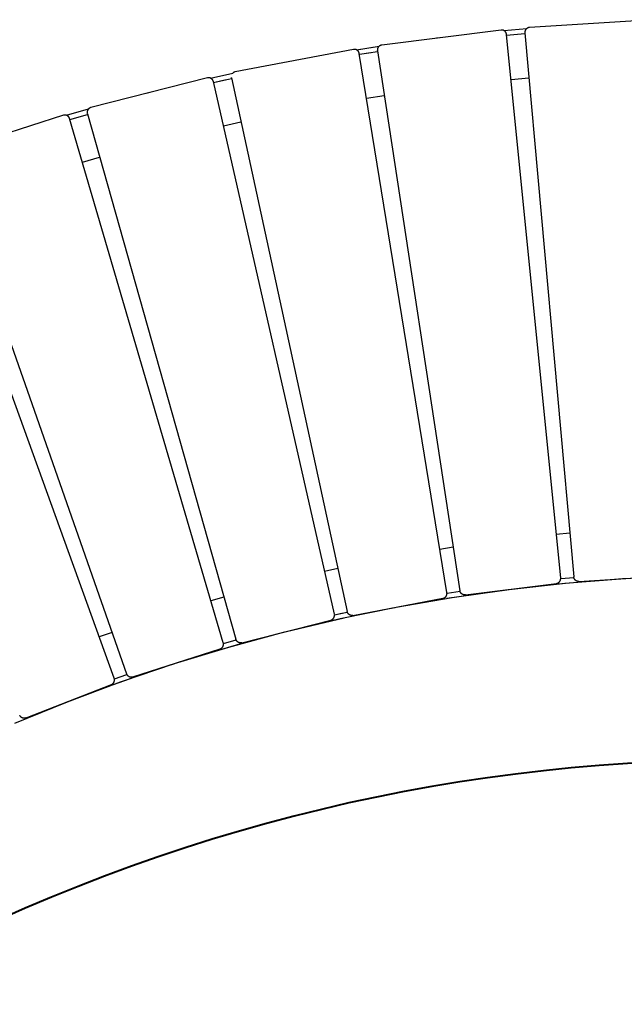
# Model space of a CAD drawing. Header units: inches. Extents: x -6 to 195, y -3 to 126.
# Drawn here: x 19.73 to 38.99, y 41.59 to 73.28 of the extents above; entities that cross this region are included whole.
import ezdxf

# ---------------------------------------------------------------- set-up
doc = ezdxf.new("R2010")
doc.units = ezdxf.units.IN
doc.layers.add('ZANO_R', color=7, linetype='Continuous', lineweight=0)
doc.layers.add('ZANO_W', color=1, linetype='Continuous', lineweight=0)
doc.styles.get("Standard").update_dxf_attribs({"font": 'arial.ttf'})
doc.dimstyles.new('amerykanie', dxfattribs={"dimtxt": 50, "dimasz": 50, "dimexe": 0.5, "dimexo": 0.5, "dimgap": 1, "dimtad": 1, "dimdec": 0, "dimzin": 0, "dimlunit": 5, "dimtxsty": 'Standard', "dimcen": 0.09, "dimclrd": 1, "dimclre": 1, "dimclrt": 1, "dimazin": 0, "dimtfac": 1, "dimtdec": 0, "dimtmove": 0, "dimatfit": 3, "dimfxl": 1, "dimtzin": 0, "dimarcsym": 1})

# ---------------------------------------------------------------- blocks, each defined once
blk = doc.blocks.new('*D380')
at = {"layer": 'ZANO_W', "color": 1, "lineweight": -2}
for p, q in [((11.478, 46.56), (14.337, 41.605)), ((73.856, 46.547), (70.995, 41.593))]:
    blk.add_line(p, q, dxfattribs=at)
blk.add_arc((42.655, -7.468), 57.158, 60.9899, 118.985, dxfattribs=at)
at = {"layer": 'ZANO_W', "color": 1}
for points in [[(14.876, 42.676), (15.04, 42.386), (14.087, 42.039)], [(70.293, 42.374), (70.457, 42.664), (71.245, 42.026)]]:
    blk.add_solid(points, dxfattribs=at)
at = {"layer": 'ZANO_W', "color": 1, "insert": (42.668, 51.03), "char_height": 1.625, "attachment_point": 5, "rotation": 359.9875}
blk.add_mtext("60%%d0'", dxfattribs=at)

msp = doc.modelspace()

# ---------------------------------------------------------------- linework, layer by layer
at = {"layer": 'ZANO_R'}
for p, q in [((39.79545, 73.27725), (35.97029, 73.03409)), ((35.06364, 72.95278), (31.26088, 72.47323)), ((35.06899, 72.95337), (35.06364, 72.95278)), ((35.07435, 72.95376), (35.06899, 72.95337)), ((35.07973, 72.95398), (35.07435, 72.95376)), ((35.0851, 72.95401), (35.07973, 72.95398)), ((35.09048, 72.95386), (35.0851, 72.95401)), ((35.09585, 72.95352), (35.09048, 72.95386)), ((35.1012, 72.95301), (35.09585, 72.95352)), ((35.10653, 72.95231), (35.1012, 72.95301)), ((35.11183, 72.95142), (35.10653, 72.95231)), ((35.1171, 72.95036), (35.11183, 72.95142)), ((35.12234, 72.94912), (35.1171, 72.95036)), ((35.12752, 72.9477), (35.12234, 72.94912)), ((35.13266, 72.9461), (35.12752, 72.9477)), ((35.13774, 72.94433), (35.13266, 72.9461)), ((35.14275, 72.94239), (35.13774, 72.94433)), ((35.14769, 72.94028), (35.14275, 72.94239)), ((35.15256, 72.93799), (35.14769, 72.94028)), ((35.15735, 72.93555), (35.15256, 72.93799)), ((35.15674, 72.93601), (35.88784, 73.00454)), ((35.15674, 72.93601), (35.88785, 73.00454)), ((35.16206, 72.93294), (35.15735, 72.93555)), ((35.16667, 72.93017), (35.16206, 72.93294)), ((35.17118, 72.92725), (35.16667, 72.93017)), ((35.17559, 72.92418), (35.17118, 72.92725)), ((35.1799, 72.92095), (35.17559, 72.92418)), ((35.18409, 72.91759), (35.1799, 72.92095)), ((35.18816, 72.91408), (35.18409, 72.91759)), ((35.19211, 72.91043), (35.18816, 72.91408)), ((35.19594, 72.90665), (35.19211, 72.91043)), ((35.19963, 72.90274), (35.19594, 72.90665)), ((35.20319, 72.89871), (35.19963, 72.90274)), ((35.20661, 72.89456), (35.20319, 72.89871)), ((35.20988, 72.89029), (35.20661, 72.89456)), ((35.21301, 72.88592), (35.20988, 72.89029)), ((35.21598, 72.88144), (35.21301, 72.88592)), ((35.21881, 72.87686), (35.21598, 72.88144)), ((35.22147, 72.87219), (35.21881, 72.87686)), ((35.82292, 72.88306), (35.82281, 72.87768)), ((35.82281, 72.87768), (35.82287, 72.8723)), ((35.82323, 72.88842), (35.82292, 72.88306)), ((35.82371, 72.89378), (35.82323, 72.88842)), ((35.82438, 72.89912), (35.82371, 72.89378)), ((35.82523, 72.90443), (35.82438, 72.89912)), ((35.82625, 72.9097), (35.82523, 72.90443)), ((35.82746, 72.91494), (35.82625, 72.9097)), ((35.82885, 72.92014), (35.82746, 72.91494)), ((35.83041, 72.92528), (35.82885, 72.92014)), ((35.83215, 72.93037), (35.83041, 72.92528)), ((35.83406, 72.9354), (35.83215, 72.93037)), ((35.83615, 72.94036), (35.83406, 72.9354)), ((35.8384, 72.94524), (35.83615, 72.94036)), ((35.84081, 72.95004), (35.8384, 72.94524)), ((35.84339, 72.95476), (35.84081, 72.95004)), ((35.84613, 72.95939), (35.84339, 72.95476)), ((35.84902, 72.96392), (35.84613, 72.95939)), ((35.85207, 72.96836), (35.84902, 72.96392)), ((35.85526, 72.97268), (35.85207, 72.96836)), ((35.85861, 72.97689), (35.85526, 72.97268)), ((35.86209, 72.98099), (35.85861, 72.97689)), ((35.86571, 72.98496), (35.86209, 72.98099)), ((35.86947, 72.98881), (35.86571, 72.98496)), ((35.87335, 72.99253), (35.86947, 72.98881)), ((35.87736, 72.99611), (35.87335, 72.99253)), ((35.88149, 72.99956), (35.87736, 72.99611)), ((35.88573, 73.00286), (35.88149, 72.99956)), ((35.89009, 73.00601), (35.88573, 73.00286)), ((35.89455, 73.00902), (35.89009, 73.00601)), ((35.89911, 73.01187), (35.89455, 73.00902)), ((35.90376, 73.01456), (35.89911, 73.01187)), ((35.90851, 73.01709), (35.90376, 73.01456)), ((35.91334, 73.01946), (35.90851, 73.01709)), ((35.91824, 73.02166), (35.91334, 73.01946)), ((35.92322, 73.0237), (35.91824, 73.02166)), ((35.92826, 73.02556), (35.92322, 73.0237)), ((35.93337, 73.02725), (35.92826, 73.02556)), ((35.93853, 73.02877), (35.93337, 73.02725)), ((35.94374, 73.0301), (35.93853, 73.02877)), ((35.94899, 73.03126), (35.94374, 73.0301)), ((35.95427, 73.03224), (35.94899, 73.03126)), ((35.95959, 73.03304), (35.95427, 73.03224)), ((35.96493, 73.03365), (35.95959, 73.03304)), ((35.97029, 73.03409), (35.96493, 73.03365)), ((33.10616, 72.70593), (33.01171, 72.69402)), ((35.22397, 72.86743), (35.22147, 72.87219)), ((35.22631, 72.86259), (35.22397, 72.86743)), ((35.22848, 72.85767), (35.22631, 72.86259)), ((35.23048, 72.85268), (35.22848, 72.85767)), ((35.23231, 72.84762), (35.23048, 72.85268)), ((35.23397, 72.84251), (35.23231, 72.84762)), ((35.23545, 72.83734), (35.23397, 72.84251)), ((35.23676, 72.83212), (35.23545, 72.83734)), ((35.23788, 72.82686), (35.23676, 72.83212)), ((35.23883, 72.82157), (35.23788, 72.82686)), ((35.23959, 72.81624), (35.23883, 72.82157)), ((35.24005, 72.81215), (35.23959, 72.81624)), ((36.96518, 55.4903), (35.24005, 72.81215)), ((35.24264, 72.7862), (35.82541, 72.84085)), ((35.24264, 72.7862), (35.82541, 72.84085)), ((35.82287, 72.8723), (35.82312, 72.86693)), ((35.82344, 72.86282), (35.82312, 72.86693)), ((35.82344, 72.86282), (37.38221, 55.52521)), ((30.36101, 72.33594), (26.59524, 71.62184)), ((30.36631, 72.33686), (30.36101, 72.33594)), ((30.37164, 72.33759), (30.36631, 72.33686)), ((30.37698, 72.33813), (30.37164, 72.33759)), ((30.38235, 72.3385), (30.37698, 72.33813)), ((30.38772, 72.33868), (30.38235, 72.3385)), ((30.3931, 72.33868), (30.38772, 72.33868)), ((30.39848, 72.33849), (30.3931, 72.33868)), ((30.40384, 72.33812), (30.39848, 72.33849)), ((30.40919, 72.33757), (30.40384, 72.33812)), ((30.41452, 72.33684), (30.40919, 72.33757)), ((30.41981, 72.33592), (30.41452, 72.33684)), ((30.42508, 72.33482), (30.41981, 72.33592)), ((30.4303, 72.33355), (30.42508, 72.33482)), ((30.43548, 72.3321), (30.4303, 72.33355)), ((30.4406, 72.33047), (30.43548, 72.3321)), ((30.44567, 72.32866), (30.4406, 72.33047)), ((30.45067, 72.32669), (30.44567, 72.32866)), ((30.4556, 72.32455), (30.45067, 72.32669)), ((30.45495, 72.32497), (31.18054, 72.43865)), ((30.46046, 72.32223), (30.4556, 72.32455)), ((30.46523, 72.31976), (30.46046, 72.32223)), ((30.46992, 72.31712), (30.46523, 72.31976)), ((30.47451, 72.31432), (30.46992, 72.31712)), ((30.47901, 72.31137), (30.47451, 72.31432)), ((30.4834, 72.30827), (30.47901, 72.31137)), ((30.48768, 72.30502), (30.4834, 72.30827)), ((30.49185, 72.30162), (30.48768, 72.30502)), ((30.4959, 72.29809), (30.49185, 72.30162)), ((30.49983, 72.29442), (30.4959, 72.29809)), ((30.50363, 72.29061), (30.49983, 72.29442)), ((30.5073, 72.28668), (30.50363, 72.29061)), ((30.51083, 72.28263), (30.5073, 72.28668)), ((30.51423, 72.27845), (30.51083, 72.28263)), ((30.51747, 72.27417), (30.51423, 72.27845)), ((30.52057, 72.26977), (30.51747, 72.27417)), ((30.52352, 72.26528), (30.52057, 72.26977)), ((30.52631, 72.26068), (30.52352, 72.26528)), ((30.52895, 72.25599), (30.52631, 72.26068)), ((30.53142, 72.25122), (30.52895, 72.25599)), ((30.53373, 72.24636), (30.53142, 72.25122)), ((30.53181, 72.33735), (31.18054, 72.43865)), ((30.53587, 72.24143), (30.53373, 72.24636)), ((30.53784, 72.23642), (30.53587, 72.24143)), ((30.54996, 72.18077), (31.12823, 72.27139)), ((31.12327, 72.32412), (31.12312, 72.31874)), ((31.12312, 72.31874), (31.12315, 72.31336)), ((31.12315, 72.31336), (31.12336, 72.30799)), ((31.1236, 72.32948), (31.12327, 72.32412)), ((31.12336, 72.30799), (31.12376, 72.30263)), ((31.12412, 72.33484), (31.1236, 72.32948)), ((31.12376, 72.30263), (31.12434, 72.29728)), ((31.12482, 72.34017), (31.12412, 72.33484)), ((31.12491, 72.2932), (31.12434, 72.29728)), ((31.1257, 72.34547), (31.12482, 72.34017)), ((31.12491, 72.2932), (33.75423, 55.08537)), ((31.12677, 72.35074), (31.1257, 72.34547)), ((31.12801, 72.35597), (31.12677, 72.35074)), ((31.12943, 72.36116), (31.12801, 72.35597)), ((31.13103, 72.3663), (31.12943, 72.36116)), ((31.1328, 72.37137), (31.13103, 72.3663)), ((31.13474, 72.37639), (31.1328, 72.37137)), ((31.13685, 72.38133), (31.13474, 72.37639)), ((31.13913, 72.3862), (31.13685, 72.38133)), ((31.14158, 72.39099), (31.13913, 72.3862)), ((31.14419, 72.39569), (31.14158, 72.39099)), ((31.14695, 72.4003), (31.14419, 72.39569)), ((31.14988, 72.40482), (31.14695, 72.4003)), ((31.15295, 72.40923), (31.14988, 72.40482)), ((31.15617, 72.41353), (31.15295, 72.40923)), ((31.15954, 72.41773), (31.15617, 72.41353)), ((31.16305, 72.4218), (31.15954, 72.41773)), ((31.1667, 72.42575), (31.16305, 72.4218)), ((31.17048, 72.42958), (31.1667, 72.42575)), ((31.17439, 72.43327), (31.17048, 72.42958)), ((31.17842, 72.43683), (31.17439, 72.43327)), ((31.18257, 72.44025), (31.17842, 72.43683)), ((31.18684, 72.44352), (31.18257, 72.44025)), ((31.19121, 72.44665), (31.18684, 72.44352)), ((31.19569, 72.44962), (31.19121, 72.44665)), ((31.20027, 72.45244), (31.19569, 72.44962)), ((31.20494, 72.45511), (31.20027, 72.45244)), ((31.2097, 72.45761), (31.20494, 72.45511)), ((31.21454, 72.45995), (31.2097, 72.45761)), ((31.21946, 72.46212), (31.21454, 72.45995)), ((31.22445, 72.46412), (31.21946, 72.46212)), ((31.22951, 72.46595), (31.22445, 72.46412)), ((31.23462, 72.46761), (31.22951, 72.46595)), ((31.23979, 72.46909), (31.23462, 72.46761)), ((31.24501, 72.47039), (31.23979, 72.46909)), ((31.25027, 72.47152), (31.24501, 72.47039)), ((31.25556, 72.47247), (31.25027, 72.47152)), ((31.26088, 72.47323), (31.25556, 72.47247)), ((30.53963, 72.23136), (30.53784, 72.23642)), ((30.54126, 72.22623), (30.53963, 72.23136)), ((30.54271, 72.22105), (30.54126, 72.22623)), ((30.54398, 72.21583), (30.54271, 72.22105)), ((30.54507, 72.21056), (30.54398, 72.21583)), ((30.54579, 72.2065), (30.54507, 72.21056)), ((33.34016, 55.02471), (30.54579, 72.2065)), ((30.55678, 72.18186), (30.92022, 72.23932)), ((26.55115, 71.60643), (26.54658, 71.60393)), ((26.55579, 71.60878), (26.55115, 71.60643)), ((26.56052, 71.61098), (26.55579, 71.60878)), ((26.56531, 71.61302), (26.56052, 71.61098)), ((26.57017, 71.6149), (26.56531, 71.61302)), ((26.57508, 71.61662), (26.57017, 71.6149)), ((26.58005, 71.61818), (26.57508, 71.61662)), ((26.58507, 71.61957), (26.58005, 71.61818)), ((26.59014, 71.62079), (26.58507, 71.61957)), ((26.59524, 71.62184), (26.59014, 71.62079)), ((25.70559, 71.4291), (21.99126, 70.4832)), ((25.71082, 71.43034), (25.70559, 71.4291)), ((25.71609, 71.4314), (25.71082, 71.43034)), ((25.7214, 71.43228), (25.71609, 71.4314)), ((25.72673, 71.43297), (25.7214, 71.43228)), ((25.73208, 71.43349), (25.72673, 71.43297)), ((25.73745, 71.43382), (25.73208, 71.43349)), ((25.74283, 71.43397), (25.73745, 71.43382)), ((25.7482, 71.43393), (25.74283, 71.43397)), ((25.75358, 71.43371), (25.7482, 71.43393)), ((25.75894, 71.43331), (25.75358, 71.43371)), ((25.76428, 71.43272), (25.75894, 71.43331)), ((25.76961, 71.43195), (25.76428, 71.43272)), ((25.7749, 71.431), (25.76961, 71.43195)), ((25.78016, 71.42987), (25.7749, 71.431)), ((25.78537, 71.42857), (25.78016, 71.42987)), ((25.79054, 71.42708), (25.78537, 71.42857)), ((25.79566, 71.42542), (25.79054, 71.42708)), ((25.80071, 71.42358), (25.79566, 71.42542)), ((25.79999, 71.42396), (26.51727, 71.58238)), ((25.80001, 71.42396), (26.51727, 71.58238)), ((25.8057, 71.42158), (25.80071, 71.42358)), ((25.81062, 71.4194), (25.8057, 71.42158)), ((25.81546, 71.41706), (25.81062, 71.4194)), ((25.82021, 71.41455), (25.81546, 71.41706)), ((25.82488, 71.41189), (25.82021, 71.41455)), ((25.82946, 71.40906), (25.82488, 71.41189)), ((25.83394, 71.40608), (25.82946, 71.40906)), ((25.83831, 71.40295), (25.83394, 71.40608)), ((25.84257, 71.39967), (25.83831, 71.40295)), ((25.84672, 71.39625), (25.84257, 71.39967)), ((25.85075, 71.39269), (25.84672, 71.39625)), ((25.85465, 71.38899), (25.85075, 71.39269)), ((25.85843, 71.38517), (25.85465, 71.38899)), ((25.86207, 71.38121), (25.85843, 71.38517)), ((25.86558, 71.37713), (25.86207, 71.38121)), ((25.86895, 71.37294), (25.86558, 71.37713)), ((25.87217, 71.36863), (25.86895, 71.37294)), ((25.87524, 71.36422), (25.87217, 71.36863)), ((25.87816, 71.3597), (25.87524, 71.36422)), ((25.88092, 71.35509), (25.87816, 71.3597)), ((25.88352, 71.35039), (25.88092, 71.35509)), ((25.88596, 71.34559), (25.88352, 71.35039)), ((25.88824, 71.34072), (25.88596, 71.34559)), ((25.89035, 71.33578), (25.88824, 71.34072)), ((25.89229, 71.33076), (25.89035, 71.33578)), ((25.89406, 71.32568), (25.89229, 71.33076)), ((25.89565, 71.32055), (25.89406, 71.32568)), ((25.89706, 71.31536), (25.89565, 71.32055)), ((25.89803, 71.31135), (25.89706, 71.31536)), ((29.75093, 54.33555), (25.89803, 71.31135)), ((25.9038, 71.28592), (26.47534, 71.41218)), ((25.9038, 71.28592), (26.30018, 71.37397)), ((26.47068, 71.43374), (26.46986, 71.43778)), ((26.47068, 71.43374), (30.16045, 54.42174)), ((26.52114, 71.58586), (26.51727, 71.58238)), ((26.52512, 71.58922), (26.52114, 71.58586)), ((26.52921, 71.59244), (26.52512, 71.58922)), ((26.53341, 71.59553), (26.52921, 71.59244)), ((26.5377, 71.59847), (26.53341, 71.59553)), ((26.5421, 71.60127), (26.5377, 71.59847)), ((26.54658, 71.60393), (26.5421, 71.60127)), ((35.3831, 71.37585), (35.95233, 71.42922)), ((23.87729, 70.9635), (23.75365, 70.93201)), ((30.77749, 70.78182), (31.34232, 70.87033)), ((21.20963, 70.2364), (21.91588, 70.43898)), ((21.20963, 70.2364), (21.91588, 70.43898)), ((21.87291, 70.33971), (21.87269, 70.33434)), ((21.87331, 70.34507), (21.87291, 70.33971)), ((21.8739, 70.35042), (21.87331, 70.34507)), ((21.87467, 70.35574), (21.8739, 70.35042)), ((21.87562, 70.36104), (21.87467, 70.35574)), ((21.87675, 70.36629), (21.87562, 70.36104)), ((21.87806, 70.37151), (21.87675, 70.36629)), ((21.87954, 70.37668), (21.87806, 70.37151)), ((21.8812, 70.38179), (21.87954, 70.37668)), ((21.88304, 70.38685), (21.8812, 70.38179)), ((21.88504, 70.39183), (21.88304, 70.38685)), ((21.88722, 70.39675), (21.88504, 70.39183)), ((21.88956, 70.40159), (21.88722, 70.39675)), ((21.89207, 70.40635), (21.88956, 70.40159)), ((21.89473, 70.41102), (21.89207, 70.40635)), ((21.89756, 70.41559), (21.89473, 70.41102)), ((21.90054, 70.42007), (21.89756, 70.41559)), ((21.90367, 70.42444), (21.90054, 70.42007)), ((21.90695, 70.42871), (21.90367, 70.42444)), ((21.91037, 70.43285), (21.90695, 70.42871)), ((21.91393, 70.43688), (21.91037, 70.43285)), ((21.91763, 70.44079), (21.91393, 70.43688)), ((21.92145, 70.44457), (21.91763, 70.44079)), ((21.92541, 70.44821), (21.92145, 70.44457)), ((21.92949, 70.45172), (21.92541, 70.44821)), ((21.93368, 70.45508), (21.92949, 70.45172)), ((21.93799, 70.4583), (21.93368, 70.45508)), ((21.9424, 70.46137), (21.93799, 70.4583)), ((21.94692, 70.46429), (21.9424, 70.46137)), ((21.95153, 70.46705), (21.94692, 70.46429)), ((21.95624, 70.46966), (21.95153, 70.46705)), ((21.96103, 70.4721), (21.95624, 70.46966)), ((21.9659, 70.47438), (21.96103, 70.4721)), ((21.97084, 70.47649), (21.9659, 70.47438)), ((21.97586, 70.47842), (21.97084, 70.47649)), ((21.98094, 70.48019), (21.97586, 70.47842)), ((21.98607, 70.48178), (21.98094, 70.48019)), ((21.99126, 70.4832), (21.98607, 70.48178)), ((21.11526, 70.23574), (17.46663, 69.06166)), ((21.1204, 70.2373), (21.11526, 70.23574)), ((21.1256, 70.23868), (21.1204, 70.2373)), ((21.13084, 70.23989), (21.1256, 70.23868)), ((21.13612, 70.24091), (21.13084, 70.23989)), ((21.14143, 70.24176), (21.13612, 70.24091)), ((21.14676, 70.24242), (21.14143, 70.24176)), ((21.15212, 70.2429), (21.14676, 70.24242)), ((21.15749, 70.2432), (21.15212, 70.2429)), ((21.16287, 70.24331), (21.15749, 70.2432)), ((21.16824, 70.24324), (21.16287, 70.24331)), ((21.17361, 70.24299), (21.16824, 70.24324)), ((21.17897, 70.24255), (21.17361, 70.24299)), ((21.18431, 70.24193), (21.17897, 70.24255)), ((21.18963, 70.24113), (21.18431, 70.24193)), ((21.19492, 70.24014), (21.18963, 70.24113)), ((21.20017, 70.23898), (21.19492, 70.24014)), ((21.20538, 70.23764), (21.20017, 70.23898)), ((21.21053, 70.23612), (21.20538, 70.23764)), ((21.21564, 70.23443), (21.21053, 70.23612)), ((21.22068, 70.23256), (21.21564, 70.23443)), ((21.22566, 70.23052), (21.22068, 70.23256)), ((21.23056, 70.22832), (21.22566, 70.23052)), ((21.23539, 70.22594), (21.23056, 70.22832)), ((21.24013, 70.22341), (21.23539, 70.22594)), ((21.24478, 70.22071), (21.24013, 70.22341)), ((21.24934, 70.21786), (21.24478, 70.22071)), ((21.2538, 70.21485), (21.24934, 70.21786)), ((21.25815, 70.21169), (21.2538, 70.21485)), ((21.26239, 70.20839), (21.25815, 70.21169)), ((21.26652, 70.20494), (21.26239, 70.20839)), ((21.27052, 70.20135), (21.26652, 70.20494)), ((21.2744, 70.19763), (21.27052, 70.20135)), ((21.27816, 70.19378), (21.2744, 70.19763)), ((21.28178, 70.1898), (21.27816, 70.19378)), ((21.28526, 70.1857), (21.28178, 70.1898)), ((21.28859, 70.18149), (21.28526, 70.1857)), ((21.29179, 70.17716), (21.28859, 70.18149)), ((21.29483, 70.17273), (21.29179, 70.17716)), ((21.29772, 70.16819), (21.29483, 70.17273)), ((21.30045, 70.16356), (21.29772, 70.16819)), ((21.30303, 70.15884), (21.30045, 70.16356)), ((21.30544, 70.15403), (21.30303, 70.15884)), ((21.30769, 70.14915), (21.30544, 70.15403)), ((21.30976, 70.14419), (21.30769, 70.14915)), ((21.31167, 70.13916), (21.30976, 70.14419)), ((21.3134, 70.13407), (21.31167, 70.13916)), ((21.31462, 70.13013), (21.3134, 70.13407)), ((26.21126, 53.42547), (21.31462, 70.13013)), ((21.32195, 70.10511), (21.88458, 70.26651)), ((21.32195, 70.10511), (21.88457, 70.26651)), ((21.87269, 70.33434), (21.87265, 70.32896)), ((21.87265, 70.32896), (21.8728, 70.32359)), ((21.8728, 70.32359), (21.87313, 70.31822)), ((21.87313, 70.31822), (21.87365, 70.31287)), ((21.87365, 70.31287), (21.87434, 70.30754)), ((21.87434, 70.30754), (21.87522, 70.30223)), ((21.87522, 70.30223), (21.87628, 70.29696)), ((21.87628, 70.29696), (21.87752, 70.29173)), ((21.87859, 70.28774), (21.87752, 70.29173)), ((21.87859, 70.28774), (26.61465, 53.53685)), ((26.2175, 69.90375), (26.77577, 70.02707)), ((17.36627, 68.8596), (23.13045, 52.43411)), ((21.72064, 68.74501), (22.2702, 68.90266)), ((22.73473, 52.29797), (16.81314, 68.66737)), ((37.25673, 56.92081), (36.82671, 56.8806)), ((33.54258, 56.47053), (33.11588, 56.40376)), ((29.86344, 55.79113), (29.44168, 55.69808)), ((36.96354, 55.44722), (36.96439, 55.45256)), ((36.96439, 55.45256), (36.96506, 55.45792)), ((36.96506, 55.45792), (36.96554, 55.4633)), ((36.96562, 55.48491), (36.96518, 55.4903)), ((36.96554, 55.4633), (36.96584, 55.4687)), ((36.96588, 55.47951), (36.96562, 55.48491)), ((36.96584, 55.4687), (36.96595, 55.4741)), ((36.96586, 55.47012), (37.38447, 55.50925)), ((36.96586, 55.47012), (37.38447, 55.50925)), ((36.96595, 55.4741), (36.96588, 55.47951)), ((37.09299, 55.32413), (38.87233, 55.46624)), ((37.11898, 55.3266), (38.93164, 55.47004)), ((37.38278, 55.51983), (37.38221, 55.52521)), ((37.38354, 55.51448), (37.38278, 55.51983)), ((37.38449, 55.50916), (37.38354, 55.51448)), ((37.38561, 55.50387), (37.38449, 55.50916)), ((37.38692, 55.49863), (37.38561, 55.50387)), ((37.3884, 55.49343), (37.38692, 55.49863)), ((37.39007, 55.48829), (37.3884, 55.49343)), ((37.39191, 55.4832), (37.39007, 55.48829)), ((37.39392, 55.47819), (37.39191, 55.4832)), ((37.3961, 55.47324), (37.39392, 55.47819)), ((37.39845, 55.46838), (37.3961, 55.47324)), ((37.40097, 55.46359), (37.39845, 55.46838)), ((37.40365, 55.4589), (37.40097, 55.46359)), ((37.40649, 55.4543), (37.40365, 55.4589)), ((37.40948, 55.4498), (37.40649, 55.4543)), ((37.41263, 55.44541), (37.40948, 55.4498)), ((37.54904, 55.38215), (40.46469, 55.5675)), ((38.87233, 55.46627), (38.98734, 55.47358)), ((38.93164, 55.47004), (40.73262, 55.55688)), ((33.9296, 54.95292), (36.82817, 55.31845)), ((35.31161, 55.1272), (37.11898, 55.3266)), ((35.31879, 55.1281), (37.09299, 55.32413)), ((36.82817, 55.31845), (36.83352, 55.31921)), ((36.83352, 55.31921), (36.83885, 55.32017)), ((36.83885, 55.32017), (36.84413, 55.3213)), ((36.84413, 55.3213), (36.84937, 55.32261)), ((36.84937, 55.32261), (36.85457, 55.32411)), ((36.85457, 55.32411), (36.85971, 55.32578)), ((36.85971, 55.32578), (36.86479, 55.32762)), ((36.86479, 55.32762), (36.8698, 55.32964)), ((36.8698, 55.32964), (36.87474, 55.33183)), ((36.87474, 55.33183), (36.87961, 55.33419)), ((36.87961, 55.33419), (36.88439, 55.33672)), ((36.88439, 55.33672), (36.88908, 55.3394)), ((36.88908, 55.3394), (36.89367, 55.34225)), ((36.89367, 55.34225), (36.89817, 55.34525)), ((36.89817, 55.34525), (36.90256, 55.3484)), ((36.90256, 55.3484), (36.90684, 55.35171)), ((36.90684, 55.35171), (36.911, 55.35516)), ((36.911, 55.35516), (36.91504, 55.35874)), ((36.91504, 55.35874), (36.91896, 55.36247)), ((36.91896, 55.36247), (36.92274, 55.36633)), ((36.92274, 55.36633), (36.92639, 55.37031)), ((36.92639, 55.37031), (36.92991, 55.37442)), ((36.92991, 55.37442), (36.93328, 55.37865)), ((36.93328, 55.37865), (36.9365, 55.38299)), ((36.9365, 55.38299), (36.93957, 55.38744)), ((36.93957, 55.38744), (36.94249, 55.39199)), ((36.94249, 55.39199), (36.94525, 55.39663)), ((36.94525, 55.39663), (36.94784, 55.40137)), ((36.94784, 55.40137), (36.95028, 55.4062)), ((36.95028, 55.4062), (36.95254, 55.41111)), ((36.95254, 55.41111), (36.95464, 55.41609)), ((36.95464, 55.41609), (36.95657, 55.42114)), ((36.95657, 55.42114), (36.95832, 55.42625)), ((36.95832, 55.42625), (36.95989, 55.43142)), ((36.95989, 55.43142), (36.96129, 55.43665)), ((36.96129, 55.43665), (36.9625, 55.44191)), ((36.9625, 55.44191), (36.96354, 55.44722)), ((37.41593, 55.44112), (37.41263, 55.44541)), ((37.41937, 55.43695), (37.41593, 55.44112)), ((37.42295, 55.43291), (37.41937, 55.43695)), ((37.42667, 55.42899), (37.42295, 55.43291)), ((37.43053, 55.42519), (37.42667, 55.42899)), ((37.43451, 55.42154), (37.43053, 55.42519)), ((37.43861, 55.41802), (37.43451, 55.42154)), ((37.44283, 55.41464), (37.43861, 55.41802)), ((37.44717, 55.41141), (37.44283, 55.41464)), ((37.45161, 55.40834), (37.44717, 55.41141)), ((37.45616, 55.40541), (37.45161, 55.40834)), ((37.4608, 55.40265), (37.45616, 55.40541)), ((37.46554, 55.40004), (37.4608, 55.40265)), ((37.47036, 55.3976), (37.46554, 55.40004)), ((37.47526, 55.39533), (37.47036, 55.3976)), ((37.48024, 55.39322), (37.47526, 55.39533)), ((37.48529, 55.39129), (37.48024, 55.39322)), ((37.4904, 55.38953), (37.48529, 55.39129)), ((37.49557, 55.38795), (37.4904, 55.38953)), ((37.50079, 55.38655), (37.49557, 55.38795)), ((37.50605, 55.38532), (37.50079, 55.38655)), ((37.51136, 55.38428), (37.50605, 55.38532)), ((37.51669, 55.38342), (37.51136, 55.38428)), ((37.52206, 55.38275), (37.51669, 55.38342)), ((37.52744, 55.38226), (37.52206, 55.38275)), ((37.53284, 55.38195), (37.52744, 55.38226)), ((37.53824, 55.38183), (37.53284, 55.38195)), ((37.54365, 55.3819), (37.53824, 55.38183)), ((37.54904, 55.38215), (37.54365, 55.3819)), ((26.23342, 54.88523), (25.81824, 54.76624)), ((30.34369, 54.3004), (33.21406, 54.8447)), ((31.71969, 54.56133), (33.51128, 54.87202)), ((33.21406, 54.8447), (33.21935, 54.8458)), ((33.21935, 54.8458), (33.22461, 54.84708)), ((33.22461, 54.84708), (33.22981, 54.84854)), ((33.22981, 54.84854), (33.23496, 54.85018)), ((33.23496, 54.85018), (33.24005, 54.85199)), ((33.24005, 54.85199), (33.24508, 54.85397)), ((33.24508, 54.85397), (33.25004, 54.85613)), ((33.25004, 54.85613), (33.25492, 54.85846)), ((33.25492, 54.85846), (33.25971, 54.86095)), ((33.25971, 54.86095), (33.26442, 54.8636)), ((33.26442, 54.8636), (33.26904, 54.86642)), ((33.26904, 54.86642), (33.27355, 54.86939)), ((33.27355, 54.86939), (33.27796, 54.87252)), ((33.27796, 54.87252), (33.28226, 54.87579)), ((33.28226, 54.87579), (33.28645, 54.87921)), ((33.28645, 54.87921), (33.29051, 54.88277)), ((33.29051, 54.88277), (33.29445, 54.88647)), ((33.29445, 54.88647), (33.29827, 54.8903)), ((33.29827, 54.8903), (33.30194, 54.89426)), ((33.30194, 54.89426), (33.30548, 54.89835)), ((33.30548, 54.89835), (33.30888, 54.90255)), ((33.30888, 54.90255), (33.31213, 54.90687)), ((33.31213, 54.90687), (33.31523, 54.9113)), ((33.31523, 54.9113), (33.31818, 54.91583)), ((33.31818, 54.91583), (33.32097, 54.92046)), ((33.32097, 54.92046), (33.3236, 54.92518)), ((33.3236, 54.92518), (33.32607, 54.92999)), ((33.32607, 54.92999), (33.32837, 54.93488)), ((33.32837, 54.93488), (33.3305, 54.93985)), ((33.3305, 54.93985), (33.33246, 54.94489)), ((33.33246, 54.94489), (33.33424, 54.94999)), ((33.33424, 54.94999), (33.33585, 54.95515)), ((33.33585, 54.95515), (33.33728, 54.96036)), ((33.33728, 54.96036), (33.33853, 54.96562)), ((33.33853, 54.96562), (33.3396, 54.97092)), ((33.3396, 54.97092), (33.34049, 54.97625)), ((33.34094, 55.01936), (33.34016, 55.02471)), ((33.34036, 54.84484), (35.24621, 55.11892)), ((33.34049, 54.97625), (33.34119, 54.98161)), ((33.34153, 55.01398), (33.34094, 55.01936)), ((33.34119, 54.98161), (33.34171, 54.98699)), ((33.34194, 55.00859), (33.34153, 55.01398)), ((33.34171, 54.98699), (33.34204, 54.99239)), ((33.34216, 55.00319), (33.34194, 55.00859)), ((33.34204, 54.99239), (33.34219, 54.99779)), ((33.3421, 55.00461), (33.75751, 55.06959)), ((33.3421, 55.00461), (33.75751, 55.06959)), ((33.34219, 54.99779), (33.34216, 55.00319)), ((33.51128, 54.87202), (35.31161, 55.1272)), ((33.75514, 55.08004), (33.75423, 55.08537)), ((33.75623, 55.07475), (33.75514, 55.08004)), ((33.7575, 55.0695), (33.75623, 55.07475)), ((33.75895, 55.06429), (33.7575, 55.0695)), ((33.76058, 55.05914), (33.75895, 55.06429)), ((33.76238, 55.05404), (33.76058, 55.05914)), ((33.76436, 55.04901), (33.76238, 55.05404)), ((33.76651, 55.04405), (33.76436, 55.04901)), ((33.76883, 55.03917), (33.76651, 55.04405)), ((33.77131, 55.03437), (33.76883, 55.03917)), ((33.77396, 55.02966), (33.77131, 55.03437)), ((33.77677, 55.02504), (33.77396, 55.02966)), ((33.77974, 55.02052), (33.77677, 55.02504)), ((33.78285, 55.0161), (33.77974, 55.02052)), ((33.78612, 55.0118), (33.78285, 55.0161)), ((33.78954, 55.00761), (33.78612, 55.0118)), ((33.79309, 55.00354), (33.78954, 55.00761)), ((33.79679, 54.99959), (33.79309, 55.00354)), ((33.80061, 54.99577), (33.79679, 54.99959)), ((33.80457, 54.99209), (33.80061, 54.99577)), ((33.80865, 54.98854), (33.80457, 54.99209)), ((33.81285, 54.98514), (33.80865, 54.98854)), ((33.81716, 54.98188), (33.81285, 54.98514)), ((33.82158, 54.97878), (33.81716, 54.98188)), ((33.82611, 54.97582), (33.82158, 54.97878)), ((33.83074, 54.97302), (33.82611, 54.97582)), ((33.83545, 54.97039), (33.83074, 54.97302)), ((33.84026, 54.96791), (33.83545, 54.97039)), ((33.84515, 54.96561), (33.84026, 54.96791)), ((33.85011, 54.96347), (33.84515, 54.96561)), ((33.85515, 54.9615), (33.85011, 54.96347)), ((33.86025, 54.95971), (33.85515, 54.9615)), ((33.86541, 54.9581), (33.86025, 54.95971)), ((33.87062, 54.95666), (33.86541, 54.9581)), ((33.87587, 54.9554), (33.87062, 54.95666)), ((33.88117, 54.95432), (33.87587, 54.9554)), ((33.8865, 54.95343), (33.88117, 54.95432)), ((33.89186, 54.95272), (33.8865, 54.95343)), ((33.89724, 54.95219), (33.89186, 54.95272)), ((33.90263, 54.95185), (33.89724, 54.95219)), ((33.90803, 54.95169), (33.90263, 54.95185)), ((33.91344, 54.95172), (33.90803, 54.95169)), ((33.91884, 54.95193), (33.91344, 54.95172)), ((33.92423, 54.95233), (33.91884, 54.95193)), ((33.9296, 54.95292), (33.92423, 54.95233)), ((29.93856, 54.1954), (31.71969, 54.56133)), ((31.45763, 54.51108), (31.69162, 54.556)), ((28.1696, 53.77459), (29.93856, 54.1954)), ((28.22624, 53.78896), (30.06233, 54.22269)), ((29.69439, 54.17666), (29.69862, 54.18009)), ((29.69862, 54.18009), (29.70272, 54.18366)), ((29.70272, 54.18366), (29.7067, 54.18737)), ((29.7067, 54.18737), (29.71055, 54.19121)), ((29.71055, 54.19121), (29.71427, 54.19519)), ((29.71427, 54.19519), (29.71784, 54.19929)), ((29.71784, 54.19929), (29.72127, 54.20351)), ((29.72127, 54.20351), (29.72455, 54.20785)), ((29.72455, 54.20785), (29.72768, 54.2123)), ((29.72768, 54.2123), (29.73066, 54.21685)), ((29.73066, 54.21685), (29.73348, 54.2215)), ((29.73348, 54.2215), (29.73613, 54.22625)), ((29.73613, 54.22625), (29.73862, 54.23109)), ((29.73862, 54.23109), (29.74094, 54.23601)), ((29.74094, 54.23601), (29.74309, 54.24101)), ((29.74309, 54.24101), (29.74506, 54.24608)), ((29.74506, 54.24608), (29.74686, 54.25121)), ((29.74686, 54.25121), (29.74848, 54.2564)), ((29.74848, 54.2564), (29.74992, 54.26165)), ((29.74992, 54.26165), (29.75118, 54.26694)), ((29.75118, 54.26694), (29.75225, 54.27228)), ((29.75225, 54.27228), (29.75314, 54.27764)), ((29.75314, 54.27764), (29.75384, 54.28304)), ((29.75384, 54.28304), (29.75436, 54.28845)), ((29.75413, 54.31562), (30.16466, 54.40619)), ((29.75413, 54.31562), (30.02859, 54.37651)), ((29.75455, 54.31019), (29.75413, 54.31562)), ((29.75436, 54.28845), (29.75469, 54.29388)), ((29.75478, 54.30476), (29.75455, 54.31019)), ((29.75469, 54.29388), (29.75483, 54.29932)), ((29.75483, 54.29932), (29.75478, 54.30476)), ((30.16168, 54.41648), (30.16045, 54.42174)), ((30.1631, 54.41126), (30.16168, 54.41648)), ((30.16469, 54.4061), (30.1631, 54.41126)), ((30.16646, 54.40099), (30.16469, 54.4061)), ((30.16841, 54.39595), (30.16646, 54.40099)), ((30.17052, 54.39097), (30.16841, 54.39595)), ((30.17281, 54.38607), (30.17052, 54.39097)), ((30.17526, 54.38126), (30.17281, 54.38607)), ((30.17788, 54.37653), (30.17526, 54.38126)), ((30.18066, 54.37189), (30.17788, 54.37653)), ((30.18359, 54.36735), (30.18066, 54.37189)), ((30.18668, 54.36292), (30.18359, 54.36735)), ((30.18992, 54.35859), (30.18668, 54.36292)), ((30.19331, 54.35438), (30.18992, 54.35859)), ((30.19684, 54.35028), (30.19331, 54.35438)), ((30.2005, 54.34631), (30.19684, 54.35028)), ((30.2043, 54.34247), (30.2005, 54.34631)), ((30.20823, 54.33876), (30.2043, 54.34247)), ((30.21229, 54.33518), (30.20823, 54.33876)), ((30.21647, 54.33175), (30.21229, 54.33518)), ((30.22076, 54.32847), (30.21647, 54.33175)), ((30.22516, 54.32533), (30.22076, 54.32847)), ((30.22967, 54.32235), (30.22516, 54.32533)), ((30.23427, 54.31952), (30.22967, 54.32235)), ((30.23897, 54.31685), (30.23427, 54.31952)), ((30.24376, 54.31434), (30.23897, 54.31685)), ((30.24864, 54.312), (30.24376, 54.31434)), ((30.25359, 54.30983), (30.24864, 54.312)), ((30.25861, 54.30783), (30.25359, 54.30983)), ((30.2637, 54.30601), (30.25861, 54.30783)), ((30.26884, 54.30436), (30.2637, 54.30601)), ((30.27404, 54.30288), (30.26884, 54.30436)), ((30.27929, 54.30159), (30.27404, 54.30288)), ((30.28458, 54.30048), (30.27929, 54.30159)), ((30.28991, 54.29955), (30.28458, 54.30048)), ((30.29526, 54.2988), (30.28991, 54.29955)), ((30.30063, 54.29824), (30.29526, 54.2988)), ((30.30603, 54.29786), (30.30063, 54.29824)), ((30.31143, 54.29767), (30.30603, 54.29786)), ((30.31683, 54.29766), (30.31143, 54.29767)), ((30.32224, 54.29784), (30.31683, 54.29766)), ((30.32763, 54.2982), (30.32224, 54.29784)), ((30.33301, 54.29875), (30.32763, 54.2982)), ((30.33836, 54.29948), (30.33301, 54.29875)), ((30.34369, 54.3004), (30.33836, 54.29948)), ((26.80506, 53.42709), (29.63622, 54.14809)), ((29.63622, 54.14809), (29.64147, 54.14952)), ((29.64147, 54.14952), (29.64666, 54.15113)), ((29.64666, 54.15113), (29.6518, 54.15292)), ((29.6518, 54.15292), (29.65687, 54.15489)), ((29.65687, 54.15489), (29.66187, 54.15704)), ((29.66187, 54.15704), (29.66679, 54.15935)), ((29.66679, 54.15935), (29.67163, 54.16183)), ((29.67163, 54.16183), (29.67638, 54.16448)), ((29.67638, 54.16448), (29.68104, 54.16729)), ((29.68104, 54.16729), (29.6856, 54.17026)), ((29.6856, 54.17026), (29.69005, 54.17339)), ((29.69005, 54.17339), (29.69439, 54.17666)), ((22.66646, 53.75629), (22.25945, 53.61182)), ((26.38391, 53.2905), (28.13121, 53.76481)), ((26.84492, 53.42126), (28.1696, 53.77459)), ((28.13121, 53.76481), (28.22623, 53.78901)), ((23.32729, 52.33635), (26.10838, 53.23127)), ((24.65203, 52.76263), (26.38391, 53.2905)), ((25.52883, 53.03716), (26.84492, 53.42126)), ((26.10838, 53.23127), (26.11349, 53.23301)), ((26.11349, 53.23301), (26.11854, 53.23493)), ((26.11854, 53.23493), (26.12353, 53.23702)), ((26.12353, 53.23702), (26.12844, 53.23928)), ((26.12844, 53.23928), (26.13327, 53.24171)), ((26.13327, 53.24171), (26.13801, 53.2443)), ((26.13801, 53.2443), (26.14266, 53.24705)), ((26.14266, 53.24705), (26.14722, 53.24996)), ((26.14722, 53.24996), (26.15167, 53.25303)), ((26.15167, 53.25303), (26.15601, 53.25624)), ((26.15601, 53.25624), (26.16024, 53.25961)), ((26.16024, 53.25961), (26.16436, 53.26312)), ((26.16436, 53.26312), (26.16835, 53.26676)), ((26.16835, 53.26676), (26.17221, 53.27054)), ((26.17221, 53.27054), (26.17594, 53.27445)), ((26.17594, 53.27445), (26.17953, 53.27849)), ((26.17953, 53.27849), (26.18299, 53.28265)), ((26.18299, 53.28265), (26.1863, 53.28692)), ((26.1863, 53.28692), (26.18946, 53.29131)), ((26.18946, 53.29131), (26.19247, 53.2958)), ((26.19247, 53.2958), (26.19532, 53.30039)), ((26.19532, 53.30039), (26.19801, 53.30508)), ((26.19801, 53.30508), (26.20054, 53.30985)), ((26.20054, 53.30985), (26.20291, 53.31471)), ((26.20291, 53.31471), (26.2051, 53.31965)), ((26.2051, 53.31965), (26.20713, 53.32466)), ((26.20713, 53.32466), (26.20898, 53.32974)), ((26.20898, 53.32974), (26.21066, 53.33488)), ((26.21066, 53.33488), (26.21216, 53.34007)), ((26.21269, 53.42026), (26.21126, 53.42547)), ((26.21216, 53.34007), (26.21348, 53.34532)), ((26.21394, 53.415), (26.21269, 53.42026)), ((26.21348, 53.34532), (26.21462, 53.3506)), ((26.21501, 53.40971), (26.21394, 53.415)), ((26.21462, 53.3506), (26.21558, 53.35592)), ((26.2159, 53.40437), (26.21501, 53.40971)), ((26.21558, 53.35592), (26.21635, 53.36127)), ((26.21566, 53.40577), (26.61986, 53.5216)), ((26.21566, 53.40577), (26.61985, 53.5216)), ((26.2166, 53.39901), (26.2159, 53.40437)), ((26.21635, 53.36127), (26.21694, 53.36664)), ((26.21712, 53.39363), (26.2166, 53.39901)), ((26.21694, 53.36664), (26.21735, 53.37203)), ((26.21746, 53.38824), (26.21712, 53.39363)), ((26.21735, 53.37203), (26.21757, 53.37743)), ((26.21761, 53.38284), (26.21746, 53.38824)), ((26.21757, 53.37743), (26.21761, 53.38284)), ((26.61621, 53.53168), (26.61465, 53.53685)), ((26.61795, 53.52656), (26.61621, 53.53168)), ((26.61986, 53.5215), (26.61795, 53.52656)), ((26.62194, 53.51652), (26.61986, 53.5215)), ((26.6242, 53.5116), (26.62194, 53.51652)), ((26.62662, 53.50677), (26.6242, 53.5116)), ((26.6292, 53.50202), (26.62662, 53.50677)), ((26.63195, 53.49737), (26.6292, 53.50202)), ((26.63485, 53.49281), (26.63195, 53.49737)), ((26.63791, 53.48835), (26.63485, 53.49281)), ((26.64112, 53.484), (26.63791, 53.48835)), ((26.64448, 53.47977), (26.64112, 53.484)), ((26.64798, 53.47565), (26.64448, 53.47977)), ((26.65162, 53.47166), (26.64798, 53.47565)), ((26.6554, 53.46779), (26.65162, 53.47166)), ((26.6593, 53.46405), (26.6554, 53.46779)), ((26.66333, 53.46045), (26.6593, 53.46405)), ((26.66749, 53.45699), (26.66333, 53.46045)), ((26.67176, 53.45368), (26.66749, 53.45699)), ((26.67614, 53.45051), (26.67176, 53.45368)), ((26.68062, 53.4475), (26.67614, 53.45051)), ((26.68521, 53.44464), (26.68062, 53.4475)), ((26.68989, 53.44194), (26.68521, 53.44464)), ((26.69467, 53.4394), (26.68989, 53.44194)), ((26.69952, 53.43703), (26.69467, 53.4394)), ((26.70446, 53.43482), (26.69952, 53.43703)), ((26.70947, 53.43279), (26.70446, 53.43482)), ((26.71454, 53.43093), (26.70947, 53.43279)), ((26.71968, 53.42925), (26.71454, 53.43093)), ((26.72487, 53.42774), (26.71968, 53.42925)), ((26.73011, 53.42641), (26.72487, 53.42774)), ((26.73539, 53.42526), (26.73011, 53.42641)), ((26.74071, 53.4243), (26.73539, 53.42526)), ((26.74606, 53.42351), (26.74071, 53.4243)), ((26.75143, 53.42291), (26.74606, 53.42351)), ((26.75682, 53.4225), (26.75143, 53.42291)), ((26.76222, 53.42227), (26.75682, 53.4225)), ((26.76762, 53.42223), (26.76222, 53.42227)), ((26.77303, 53.42237), (26.76762, 53.42223)), ((26.77842, 53.4227), (26.77303, 53.42237)), ((26.7838, 53.42321), (26.77842, 53.4227)), ((26.78916, 53.4239), (26.7838, 53.42321)), ((26.7945, 53.42478), (26.78916, 53.4239)), ((26.7998, 53.42585), (26.7945, 53.42478)), ((26.80506, 53.42709), (26.7998, 53.42585)), ((22.93721, 52.18171), (24.65203, 52.76263)), ((24.42646, 52.68957), (24.64588, 52.76065)), ((22.05541, 51.85983), (23.55417, 52.3975)), ((22.73648, 52.29285), (22.73473, 52.29797)), ((22.73806, 52.28768), (22.73648, 52.29285)), ((22.73945, 52.28246), (22.73806, 52.28768)), ((22.74067, 52.2772), (22.73945, 52.28246)), ((22.74034, 52.27857), (23.13658, 52.41921)), ((22.74034, 52.27857), (23.13659, 52.41921)), ((23.13233, 52.42904), (23.13045, 52.43411)), ((23.13438, 52.42404), (23.13233, 52.42904)), ((23.1366, 52.41912), (23.13438, 52.42404)), ((23.13899, 52.41427), (23.1366, 52.41912)), ((23.14154, 52.4095), (23.13899, 52.41427)), ((23.14426, 52.40483), (23.14154, 52.4095)), ((23.14713, 52.40025), (23.14426, 52.40483)), ((23.15016, 52.39577), (23.14713, 52.40025)), ((23.15334, 52.3914), (23.15016, 52.39577)), ((23.15667, 52.38715), (23.15334, 52.3914)), ((23.16015, 52.383), (23.15667, 52.38715)), ((23.16376, 52.37898), (23.16015, 52.383)), ((23.16751, 52.37509), (23.16376, 52.37898)), ((23.17139, 52.37133), (23.16751, 52.37509)), ((23.1754, 52.3677), (23.17139, 52.37133)), ((23.17953, 52.36421), (23.1754, 52.3677)), ((23.18377, 52.36087), (23.17953, 52.36421)), ((23.18813, 52.35767), (23.18377, 52.36087)), ((23.1926, 52.35463), (23.18813, 52.35767)), ((23.19717, 52.35174), (23.1926, 52.35463)), ((23.20183, 52.34901), (23.19717, 52.35174)), ((23.20659, 52.34644), (23.20183, 52.34901)), ((23.21143, 52.34404), (23.20659, 52.34644)), ((23.21635, 52.3418), (23.21143, 52.34404)), ((23.22134, 52.33973), (23.21635, 52.3418)), ((23.22641, 52.33784), (23.22134, 52.33973)), ((23.23153, 52.33612), (23.22641, 52.33784)), ((23.23671, 52.33458), (23.23153, 52.33612)), ((23.24194, 52.33321), (23.23671, 52.33458)), ((23.24722, 52.33203), (23.24194, 52.33321)), ((23.25253, 52.33103), (23.24722, 52.33203)), ((23.25787, 52.33021), (23.25253, 52.33103)), ((23.26324, 52.32958), (23.25787, 52.33021)), ((23.26862, 52.32913), (23.26324, 52.32958)), ((23.27402, 52.32886), (23.26862, 52.32913)), ((23.27943, 52.32878), (23.27402, 52.32886)), ((23.28483, 52.32889), (23.27943, 52.32878)), ((23.29023, 52.32918), (23.28483, 52.32889)), ((23.29561, 52.32965), (23.29023, 52.32918)), ((23.30098, 52.33031), (23.29561, 52.32965)), ((23.30632, 52.33116), (23.30098, 52.33031)), ((23.31162, 52.33219), (23.30632, 52.33116)), ((23.31689, 52.33339), (23.31162, 52.33219)), ((23.32212, 52.33478), (23.31689, 52.33339)), ((23.32729, 52.33635), (23.32212, 52.33478)), ((19.92373, 51.03236), (22.64407, 52.09776)), ((21.24109, 51.54829), (22.93721, 52.18171)), ((22.64407, 52.09776), (22.64907, 52.09982)), ((22.64907, 52.09982), (22.65399, 52.10205)), ((22.65399, 52.10205), (22.65884, 52.10444)), ((22.65884, 52.10444), (22.6636, 52.107)), ((22.6636, 52.107), (22.66827, 52.10972)), ((22.66827, 52.10972), (22.67284, 52.11261)), ((22.67284, 52.11261), (22.67731, 52.11564)), ((22.67731, 52.11564), (22.68168, 52.11883)), ((22.68168, 52.11883), (22.68593, 52.12216)), ((22.68593, 52.12216), (22.69007, 52.12564)), ((22.69007, 52.12564), (22.69408, 52.12926)), ((22.69408, 52.12926), (22.69797, 52.13302)), ((22.69797, 52.13302), (22.70173, 52.1369)), ((22.70173, 52.1369), (22.70535, 52.14092)), ((22.70535, 52.14092), (22.70883, 52.14505)), ((22.70883, 52.14505), (22.71217, 52.1493)), ((22.71217, 52.1493), (22.71536, 52.15367)), ((22.71536, 52.15367), (22.7184, 52.15814)), ((22.7184, 52.15814), (22.72128, 52.16271)), ((22.72128, 52.16271), (22.724, 52.16738)), ((22.724, 52.16738), (22.72657, 52.17214)), ((22.72657, 52.17214), (22.72896, 52.17698)), ((22.72896, 52.17698), (22.73119, 52.18191)), ((22.73119, 52.18191), (22.73325, 52.1869)), ((22.73325, 52.1869), (22.73514, 52.19197)), ((22.73514, 52.19197), (22.73685, 52.1971)), ((22.73685, 52.1971), (22.73838, 52.20228)), ((22.73838, 52.20228), (22.73974, 52.20751)), ((22.73974, 52.20751), (22.74092, 52.21279)), ((22.7417, 52.27189), (22.74067, 52.2772)), ((22.74092, 52.21279), (22.74191, 52.2181)), ((22.74256, 52.26655), (22.7417, 52.27189)), ((22.74191, 52.2181), (22.74272, 52.22345)), ((22.74322, 52.26119), (22.74256, 52.26655)), ((22.74272, 52.22345), (22.74335, 52.22881)), ((22.74371, 52.25581), (22.74322, 52.26119)), ((22.74335, 52.22881), (22.74379, 52.2342)), ((22.74401, 52.25041), (22.74371, 52.25581)), ((22.74379, 52.2342), (22.74405, 52.2396)), ((22.74412, 52.245), (22.74401, 52.25041)), ((22.74405, 52.2396), (22.74412, 52.245)), ((20.57176, 51.28178), (22.05541, 51.85983)), ((19.56527, 50.86296), (21.24109, 51.54829)), ((19.72829, 51.10316), (19.72577, 51.10794)), ((19.73097, 51.09847), (19.72829, 51.10316)), ((19.73381, 51.09387), (19.73097, 51.09847)), ((19.73681, 51.08937), (19.73381, 51.09387)), ((19.73996, 51.08498), (19.73681, 51.08937)), ((19.74327, 51.0807), (19.73996, 51.08498)), ((19.74671, 51.07654), (19.74327, 51.0807)), ((19.7503, 51.07249), (19.74671, 51.07654)), ((19.75402, 51.06858), (19.7503, 51.07249)), ((19.75788, 51.06479), (19.75402, 51.06858)), ((19.76186, 51.06113), (19.75788, 51.06479)), ((19.76597, 51.05762), (19.76186, 51.06113)), ((19.77019, 51.05425), (19.76597, 51.05762)), ((19.77453, 51.05102), (19.77019, 51.05425)), ((19.77897, 51.04795), (19.77453, 51.05102)), ((19.78352, 51.04503), (19.77897, 51.04795)), ((19.78817, 51.04227), (19.78352, 51.04503)), ((19.79291, 51.03967), (19.78817, 51.04227)), ((19.79773, 51.03723), (19.79291, 51.03967)), ((19.80264, 51.03496), (19.79773, 51.03723)), ((19.80762, 51.03286), (19.80264, 51.03496)), ((19.81267, 51.03093), (19.80762, 51.03286)), ((19.81778, 51.02918), (19.81267, 51.03093)), ((19.82295, 51.0276), (19.81778, 51.02918)), ((19.82817, 51.0262), (19.82295, 51.0276)), ((19.83344, 51.02498), (19.82817, 51.0262)), ((19.83874, 51.02395), (19.83344, 51.02498)), ((19.84408, 51.02309), (19.83874, 51.02395)), ((19.84944, 51.02242), (19.84408, 51.02309)), ((19.85483, 51.02193), (19.84944, 51.02242)), ((19.86022, 51.02163), (19.85483, 51.02193)), ((19.86563, 51.02152), (19.86022, 51.02163)), ((19.87103, 51.02159), (19.86563, 51.02152)), ((19.87643, 51.02184), (19.87103, 51.02159)), ((19.88182, 51.02228), (19.87643, 51.02184)), ((19.88719, 51.02291), (19.88182, 51.02228)), ((19.89253, 51.02372), (19.88719, 51.02291)), ((19.89785, 51.02471), (19.89253, 51.02372)), ((19.90312, 51.02588), (19.89785, 51.02471)), ((19.90836, 51.02723), (19.90312, 51.02588)), ((19.91354, 51.02877), (19.90836, 51.02723)), ((19.91867, 51.03048), (19.91354, 51.02877)), ((19.92373, 51.03236), (19.91867, 51.03048))]:
    msp.add_line(p, q, dxfattribs=at)

# ---------------------------------------------------------------- dimensions: what is measured, and where the dimension line sits
at = {"layer": 'ZANO_W'}
dim = msp.add_angular_dim_2l(base=(52.59297, 48.81942), line1=((74.10627, 46.97947), (82.57405, 61.63868)), line2=((2.76688, 61.65614), (11.22824, 46.99322)), dimstyle='amerykanie', override={"dimtxt": 1.625, "dimasz": 1, "dimgap": 0.5, "dimdec": 4, "dimaunit": 1, "dimadec": 1, "dimtdec": 4, "dimtmove": 1, "dimfrac": 2}, dxfattribs=at)
dim.commit()
dim.dimension.update_dxf_attribs({"geometry": '*D380', "text_midpoint": (42.66814, 51.03015)})

doc.saveas('drawing.dxf')
